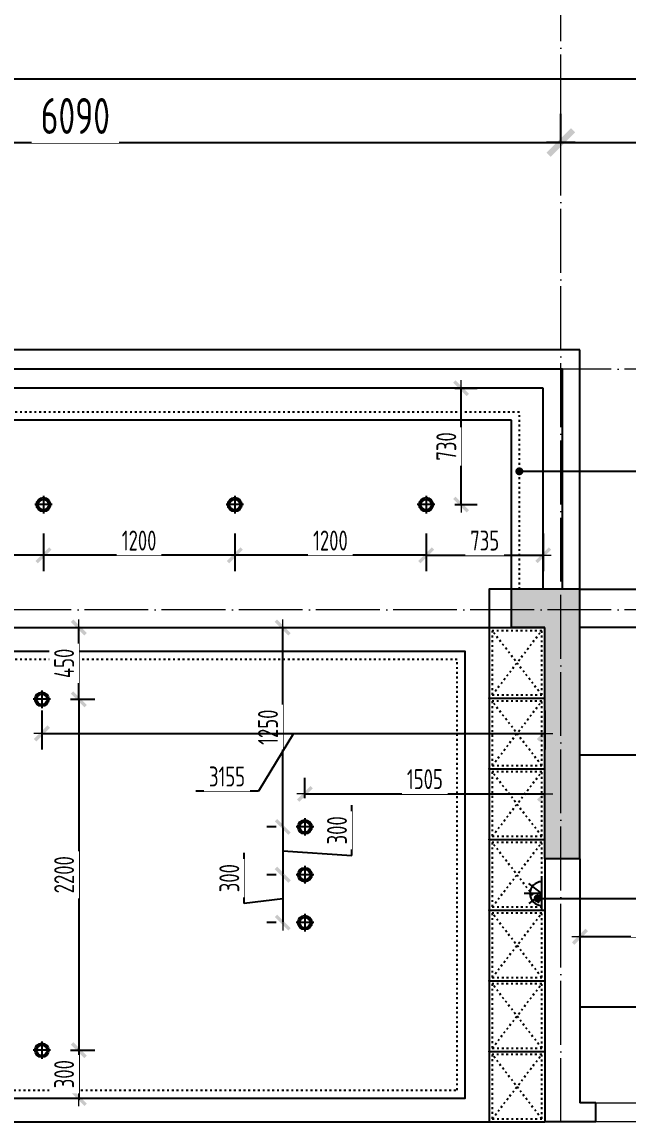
# Model space of a CAD drawing. Header units: inches. Extents: x -50945 to 250244, y -404780 to 18493.
# Drawn here: x 107419 to 111220, y -392558 to -385662 of the extents above; entities that cross this region are included whole.
import ezdxf

# ---------------------------------------------------------------- set-up
doc = ezdxf.new("R2010")
doc.units = ezdxf.units.IN
doc.header["$MEASUREMENT"] = 0
doc.linetypes.add('ACAD_ISO03W100', pattern=[30, 12, -18])
doc.linetypes.add('DOTE', pattern=[2.42, 2, -0.2, 0.02, -0.2])
for name, color, linetype in [('D-ARCHI', 250, 'Continuous'), ('EVH 立面填充', 8, 'Continuous'), ('IBS-003-建筑窗框', 3, 'Continuous'), ('IBS-182-原建筑非承重墙', 150, 'Continuous'), ('IBS-200-原建筑承重墙柱', 200, 'Continuous'), ('IBS-63-原建筑窗', 63, 'Continuous'), ('IDS-040-固定高家具', 40, 'Continuous'), ('IRC-2-天花灯具', 2, 'Continuous'), ('IRC-30-天花轮廓线', 30, 'Continuous'), ('外标注', 50, 'Continuous')]:
    doc.layers.add(name, color=color, linetype=linetype)
doc.layers.add('天棚材质标注', color=2, linetype='Continuous', lineweight=5)
doc.layers.add('门', color=65, linetype='Continuous', lineweight=13)
doc.styles.add('HBA-DIMT', font='ARCHS.SHX', dxfattribs={"width": 0.8})
doc.dimstyles.new('HBA_40', dxfattribs={"dimscale": 50, "dimtxt": 2.5, "dimasz": 0.1, "dimexe": 2, "dimexo": 2.5, "dimgap": 0.6, "dimtad": 1, "dimdec": 0, "dimrnd": 5, "dimzin": 0, "dimtxsty": 'HBA-DIMT', "dimblk": 'HBA_DIMENSION_TICK', "dimblk1": 'HBA_DIMENSION_TICK', "dimblk2": 'HBA_DIMENSION_TICK', "dimcen": 0.125, "dimclrd": 44, "dimclre": 44, "dimclrt": 2, "dimadec": 0, "dimazin": 0, "dimtfac": 1, "dimtdec": 0, "dimtix": 1, "dimtmove": 1, "dimatfit": 3, "dimldrblk": 'HBA_Leader_Dot', "dimfxl": 0, "dimtvp": 1, "dimtfill": 1, "dimtolj": 1, "dimtzin": 0, "dimarcsym": 0})

# ---------------------------------------------------------------- blocks, each defined once
blk = doc.blocks.new('HBA_DIMENSION_TICK')
at = {"color": 0, "linetype": 'ByBlock'}
for p, q in [((-10, 0), (0, 0)), ((0, 0), (10, 0))]:
    blk.add_line(p, q, dxfattribs=at)
at = {"color": 50, "linetype": 'ByBlock'}
blk.add_solid([(-10, -7), (-7, -10), (7, 10), (10, 7)], dxfattribs=at)
blk = doc.blocks.new('*D896')
at = {"layer": 'Defpoints', "color": 0, "transparency": 16777216}
for p in [(110798.7, -386417.8), (104708.7, -386642.4), (110798.7, -386642.4)]:
    blk.add_point(p, dxfattribs=at)
at = {"layer": '外标注', "color": 44, "lineweight": -2, "transparency": 16777216}
for p, q in [((104708.7, -386417.8), (104708.7, -386237.8)), ((110798.7, -386417.8), (110798.7, -386237.8)), ((104717.7, -386417.8), (110789.7, -386417.8))]:
    blk.add_line(p, q, dxfattribs=at)
at = {"layer": '外标注', "color": 44, "lineweight": -2, "transparency": 16777216, "xscale": 9, "yscale": 9, "zscale": 9, "rotation": 180}
blk.add_blockref('HBA_DIMENSION_TICK', (104708.7, -386417.8), dxfattribs=at)
at = {"layer": '外标注', "color": 44, "lineweight": -2, "transparency": 16777216, "xscale": 9, "yscale": 9, "zscale": 9}
blk.add_blockref('HBA_DIMENSION_TICK', (110798.7, -386417.8), dxfattribs=at)
at = {"layer": '外标注', "color": 2, "transparency": 16777216, "insert": (107753.7, -386251.3), "char_height": 225, "attachment_point": 5, "style": 'HBA-DIMT', "bg_fill": 3, "box_fill_scale": 1.25, "bg_fill_color": 256, "bg_fill_true_color": 13158600, "bg_fill_transparency": 0}
blk.add_mtext('\\A1;6090', dxfattribs=at)
blk = doc.blocks.new('HBA_Leader_Dot')
at = {"color": 0, "linetype": 'ByBlock'}
blk.add_line((-5, 0), (-10, 0), dxfattribs=at)
at = {"color": 0, "linetype": 'ByBlock', "const_width": 5}
blk.add_lwpolyline([(-2.5, 0, 1), (2.5, 0, 1)], format="xyb", close=True, dxfattribs=at)
blk = doc.blocks.new('*D897')
at = {"layer": 'Defpoints', "color": 0, "transparency": 16777216}
for p in [(113618.7, -386417.8), (110798.7, -386642.4), (113618.7, -386642.4)]:
    blk.add_point(p, dxfattribs=at)
at = {"layer": '外标注', "color": 44, "lineweight": -2, "transparency": 16777216}
for p, q in [((110798.7, -386417.8), (110798.7, -386237.8)), ((113618.7, -386417.8), (113618.7, -386237.8)), ((110807.7, -386417.8), (113609.7, -386417.8))]:
    blk.add_line(p, q, dxfattribs=at)
at = {"layer": '外标注', "color": 44, "lineweight": -2, "transparency": 16777216, "xscale": 9, "yscale": 9, "zscale": 9, "rotation": 180}
blk.add_blockref('HBA_DIMENSION_TICK', (110798.7, -386417.8), dxfattribs=at)
at = {"layer": '外标注', "color": 44, "lineweight": -2, "transparency": 16777216, "xscale": 9, "yscale": 9, "zscale": 9}
blk.add_blockref('HBA_DIMENSION_TICK', (113618.7, -386417.8), dxfattribs=at)
at = {"layer": '外标注', "color": 2, "transparency": 16777216, "insert": (112208.7, -386251.3), "char_height": 225, "attachment_point": 5, "style": 'HBA-DIMT', "bg_fill": 3, "box_fill_scale": 1.25, "bg_fill_color": 256, "bg_fill_true_color": 13158600, "bg_fill_transparency": 0}
blk.add_mtext('\\A1;2820', dxfattribs=at)
blk = doc.blocks.new('*D898')
at = {"layer": 'Defpoints', "color": 0, "transparency": 16777216}
for p in [(113618.7, -386017.8), (98918.7, -386417.8), (113618.7, -386417.8)]:
    blk.add_point(p, dxfattribs=at)
at = {"layer": '外标注', "color": 44, "lineweight": -2, "transparency": 16777216}
for p, q in [((98918.7, -386192.8), (98918.7, -385837.8)), ((113618.7, -386192.8), (113618.7, -385837.8)), ((98927.7, -386017.8), (113609.7, -386017.8))]:
    blk.add_line(p, q, dxfattribs=at)
at = {"layer": '外标注', "color": 44, "lineweight": -2, "transparency": 16777216, "xscale": 9, "yscale": 9, "zscale": 9, "rotation": 180}
blk.add_blockref('HBA_DIMENSION_TICK', (98918.7, -386017.8), dxfattribs=at)
at = {"layer": '外标注', "color": 44, "lineweight": -2, "transparency": 16777216, "xscale": 9, "yscale": 9, "zscale": 9}
blk.add_blockref('HBA_DIMENSION_TICK', (113618.7, -386017.8), dxfattribs=at)
at = {"layer": '外标注', "color": 2, "transparency": 16777216, "insert": (106268.7, -385851.3), "char_height": 225, "attachment_point": 5, "style": 'HBA-DIMT', "bg_fill": 3, "box_fill_scale": 1.25, "bg_fill_color": 256, "bg_fill_true_color": 13158600, "bg_fill_transparency": 0}
blk.add_mtext('\\A1;14700', dxfattribs=at)
blk = doc.blocks.new('A$C2C253EB8')
at = {"layer": 'IRC-2-天花灯具', "color": 250}
for p, q in [((55, 0), (55, 110)), ((0, 55), (110, 55))]:
    blk.add_line(p, q, dxfattribs=at)
at = {"layer": 'IRC-2-天花灯具', "color": 2}
blk.add_ellipse((55, 55), major_axis=(44, 0), ratio=1, start_param=1.571461413961594, end_param=7.85464672114118, dxfattribs=at)
at = {"layer": 'IRC-2-天花灯具', "color": 251}
blk.add_ellipse((55, 55), major_axis=(33, 0), ratio=1, start_param=1.570667, end_param=7.853852, dxfattribs=at)
blk = doc.blocks.new('*D911')
at = {"layer": 'Defpoints', "color": 0, "transparency": 16777216}
for p in [(110918.7, -391302.9), (111808.9, -391302.9), (110918.7, -391396.9)]:
    blk.add_point(p, dxfattribs=at)
at = {"layer": '天棚材质标注', "color": 44, "lineweight": -2, "transparency": 16777216}
for p, q in [((111803.9, -391396.9), (110923.7, -391396.9)), ((110918.7, -391427.9), (110918.7, -391496.9)), ((111808.9, -391427.9), (111808.9, -391496.9))]:
    blk.add_line(p, q, dxfattribs=at)
at = {"layer": '天棚材质标注', "color": 44, "lineweight": -2, "transparency": 16777216, "xscale": 5, "yscale": 5, "zscale": 5, "rotation": 180}
blk.add_blockref('HBA_DIMENSION_TICK', (110918.7, -391396.9), dxfattribs=at)
at = {"layer": '天棚材质标注', "color": 44, "lineweight": -2, "transparency": 16777216, "xscale": 5, "yscale": 5, "zscale": 5}
blk.add_blockref('HBA_DIMENSION_TICK', (111808.9, -391396.9), dxfattribs=at)
at = {"layer": '天棚材质标注', "color": 2, "transparency": 16777216, "insert": (111363.8, -391304.4), "char_height": 125, "attachment_point": 5, "style": 'HBA-DIMT', "bg_fill": 3, "box_fill_scale": 1.25, "bg_fill_color": 256, "bg_fill_true_color": 13158600, "bg_fill_transparency": 0}
blk.add_mtext('\\A1;890', dxfattribs=at)
blk = doc.blocks.new('*D904')
at = {"layer": 'Defpoints', "color": 0, "transparency": 16777216}
for p in [(110698.7, -390501.2), (109193.7, -390653.1, 0), (110698.7, -390653.1)]:
    blk.add_point(p, dxfattribs=at)
at = {"layer": '天棚材质标注', "color": 44, "lineweight": -2, "transparency": 16777216}
for p, q in [((109193.7, -390528.1), (109193.7, -390401.2)), ((110698.7, -390528.1), (110698.7, -390401.2)), ((109198.7, -390501.2), (110693.7, -390501.2))]:
    blk.add_line(p, q, dxfattribs=at)
at = {"layer": '天棚材质标注', "color": 44, "lineweight": -2, "transparency": 16777216, "xscale": 5, "yscale": 5, "zscale": 5, "rotation": 180}
blk.add_blockref('HBA_DIMENSION_TICK', (109193.7, -390501.2), dxfattribs=at)
at = {"layer": '天棚材质标注', "color": 44, "lineweight": -2, "transparency": 16777216, "xscale": 5, "yscale": 5, "zscale": 5}
blk.add_blockref('HBA_DIMENSION_TICK', (110698.7, -390501.2), dxfattribs=at)
at = {"layer": '天棚材质标注', "color": 2, "transparency": 16777216, "insert": (109946.2, -390408.7), "char_height": 125, "attachment_point": 5, "style": 'HBA-DIMT', "bg_fill": 3, "box_fill_scale": 1.25, "bg_fill_color": 256, "bg_fill_true_color": 13158600, "bg_fill_transparency": 0}
blk.add_mtext('\\A1;1505', dxfattribs=at)
blk = doc.blocks.new('*D905')
at = {"layer": 'Defpoints', "color": 0, "transparency": 16777216}
for p in [(109138.7, -390708.1, 0), (109054.4, -391008.1), (109138.7, -391008.1, 0)]:
    blk.add_point(p, dxfattribs=at)
at = {"layer": '天棚材质标注', "color": 44, "lineweight": -2, "transparency": 16777216}
for p, q in [((109487.3, -390888.1), (109487.3, -390570.9)), ((109013.7, -390708.1), (108954.4, -390708.1)), ((109054.4, -390713.1), (109054.4, -391003.1)), ((109054.4, -390858.1), (109487.3, -390888.1)), ((109013.7, -391008.1), (108954.4, -391008.1))]:
    blk.add_line(p, q, dxfattribs=at)
at = {"layer": '天棚材质标注', "color": 44, "lineweight": -2, "transparency": 16777216, "xscale": 5, "yscale": 5, "zscale": 5}
for p, rotation in [((109054.4, -390708.1), 90), ((109054.4, -391008.1), 270)]:
    blk.add_blockref('HBA_DIMENSION_TICK', p, dxfattribs=dict(at, rotation=rotation))
at = {"layer": '天棚材质标注', "color": 2, "transparency": 16777216, "insert": (109394.8, -390729.5), "char_height": 125, "attachment_point": 5, "rotation": 90, "style": 'HBA-DIMT', "bg_fill": 3, "box_fill_scale": 1.25, "bg_fill_color": 256, "bg_fill_true_color": 13158600, "bg_fill_transparency": 0}
blk.add_mtext('\\A1;300', dxfattribs=at)
blk = doc.blocks.new('*D906')
at = {"layer": 'Defpoints', "color": 0, "transparency": 16777216}
for p in [(109138.7, -391008.1, 0), (109054.4, -391308.1), (109138.7, -391308.1, 0)]:
    blk.add_point(p, dxfattribs=at)
at = {"layer": '天棚材质标注', "color": 44, "lineweight": -2, "transparency": 16777216}
for p, q in [((108812, -391188.1), (108812, -390870.9)), ((109013.7, -391008.1), (108954.4, -391008.1)), ((109054.4, -391013.1), (109054.4, -391303.1)), ((109054.4, -391158.1), (108812, -391188.1)), ((109013.7, -391308.1), (108954.4, -391308.1))]:
    blk.add_line(p, q, dxfattribs=at)
at = {"layer": '天棚材质标注', "color": 44, "lineweight": -2, "transparency": 16777216, "xscale": 5, "yscale": 5, "zscale": 5}
for p, rotation in [((109054.4, -391008.1), 90), ((109054.4, -391308.1), 270)]:
    blk.add_blockref('HBA_DIMENSION_TICK', p, dxfattribs=dict(at, rotation=rotation))
at = {"layer": '天棚材质标注', "color": 2, "transparency": 16777216, "insert": (108719.5, -391029.5), "char_height": 125, "attachment_point": 5, "rotation": 90, "style": 'HBA-DIMT', "bg_fill": 3, "box_fill_scale": 1.25, "bg_fill_color": 256, "bg_fill_true_color": 13158600, "bg_fill_transparency": 0}
blk.add_mtext('\\A1;300', dxfattribs=at)
blk = doc.blocks.new('*D907')
at = {"layer": 'Defpoints', "color": 0, "transparency": 16777216}
for p in [(109054.4, -389458.1), (109054.4, -389458.1), (109138.7, -390708.1, 0)]:
    blk.add_point(p, dxfattribs=at)
at = {"layer": '天棚材质标注', "color": 44, "lineweight": -2, "transparency": 16777216}
for p, q in [((108929.4, -389458.1), (108954.4, -389458.1)), ((109054.4, -390703.1), (109054.4, -389463.1)), ((109013.7, -390708.1), (108954.4, -390708.1))]:
    blk.add_line(p, q, dxfattribs=at)
at = {"layer": '天棚材质标注', "color": 44, "lineweight": -2, "transparency": 16777216, "xscale": 5, "yscale": 5, "zscale": 5}
for p, rotation in [((109054.4, -389458.1), 90), ((109054.4, -390708.1), 270)]:
    blk.add_blockref('HBA_DIMENSION_TICK', p, dxfattribs=dict(at, rotation=rotation))
at = {"layer": '天棚材质标注', "color": 2, "transparency": 16777216, "insert": (108961.9, -390083.1), "char_height": 125, "attachment_point": 5, "rotation": 90, "style": 'HBA-DIMT', "bg_fill": 3, "box_fill_scale": 1.25, "bg_fill_color": 256, "bg_fill_true_color": 13158600, "bg_fill_transparency": 0}
blk.add_mtext('\\A1;1250', dxfattribs=at)
blk = doc.blocks.new('*D920')
at = {"layer": 'Defpoints', "color": 0, "transparency": 16777216}
for p in [(107598.7, -389458.1), (107775.8, -389458.1), (107598.7, -389908.1, 0)]:
    blk.add_point(p, dxfattribs=at)
at = {"layer": '天棚材质标注', "color": 44, "lineweight": -2, "transparency": 16777216}
for p, q in [((107723.7, -389458.1), (107875.8, -389458.1)), ((107775.8, -389903.1), (107775.8, -389463.1)), ((107723.7, -389908.1), (107875.8, -389908.1))]:
    blk.add_line(p, q, dxfattribs=at)
at = {"layer": '天棚材质标注', "color": 44, "lineweight": -2, "transparency": 16777216, "xscale": 5, "yscale": 5, "zscale": 5}
for p, rotation in [((107775.8, -389458.1), 90), ((107775.8, -389908.1), 270)]:
    blk.add_blockref('HBA_DIMENSION_TICK', p, dxfattribs=dict(at, rotation=rotation))
at = {"layer": '天棚材质标注', "color": 2, "transparency": 16777216, "insert": (107683.3, -389683.1), "char_height": 125, "attachment_point": 5, "rotation": 90, "style": 'HBA-DIMT', "bg_fill": 3, "box_fill_scale": 1.25, "bg_fill_color": 256, "bg_fill_true_color": 13158600, "bg_fill_transparency": 0}
blk.add_mtext('\\A1;450', dxfattribs=at)
blk = doc.blocks.new('*D921')
at = {"layer": 'Defpoints', "color": 0, "transparency": 16777216}
for p in [(107598.7, -389908.1, 0), (107598.7, -392108.1, 0), (107775.8, -392108.1)]:
    blk.add_point(p, dxfattribs=at)
at = {"layer": '天棚材质标注', "color": 44, "lineweight": -2, "transparency": 16777216}
for p, q in [((107723.7, -389908.1), (107875.8, -389908.1)), ((107775.8, -389913.1), (107775.8, -392103.1)), ((107723.7, -392108.1), (107875.8, -392108.1))]:
    blk.add_line(p, q, dxfattribs=at)
at = {"layer": '天棚材质标注', "color": 44, "lineweight": -2, "transparency": 16777216, "xscale": 5, "yscale": 5, "zscale": 5}
for p, rotation in [((107775.8, -389908.1), 90), ((107775.8, -392108.1), 270)]:
    blk.add_blockref('HBA_DIMENSION_TICK', p, dxfattribs=dict(at, rotation=rotation))
at = {"layer": '天棚材质标注', "color": 2, "transparency": 16777216, "insert": (107683.3, -391008.1), "char_height": 125, "attachment_point": 5, "rotation": 90, "style": 'HBA-DIMT', "bg_fill": 3, "box_fill_scale": 1.25, "bg_fill_color": 256, "bg_fill_true_color": 13158600, "bg_fill_transparency": 0}
blk.add_mtext('\\A1;2200', dxfattribs=at)
blk = doc.blocks.new('*D922')
at = {"layer": '天棚材质标注', "color": 44, "lineweight": -2, "transparency": 16777216}
for p, q in [((107723.7, -392108.1), (107875.8, -392108.1)), ((107775.8, -392103.1), (107775.8, -392098.1)), ((107775.8, -392108.1), (107775.8, -392408.1)), ((107650.8, -392408.1), (107675.8, -392408.1)), ((107775.8, -392413.1), (107775.8, -392418.1))]:
    blk.add_line(p, q, dxfattribs=at)
at = {"layer": '天棚材质标注', "color": 44, "lineweight": -2, "transparency": 16777216, "xscale": 5, "yscale": 5, "zscale": 5}
for p, rotation in [((107775.8, -392108.1), 270), ((107775.8, -392408.1), 90)]:
    blk.add_blockref('HBA_DIMENSION_TICK', p, dxfattribs=dict(at, rotation=rotation))
at = {"layer": '天棚材质标注', "color": 2, "transparency": 16777216, "insert": (107683.3, -392258.1), "char_height": 125, "attachment_point": 5, "rotation": 90, "style": 'HBA-DIMT', "bg_fill": 3, "box_fill_scale": 1.25, "bg_fill_color": 256, "bg_fill_true_color": 13158600, "bg_fill_transparency": 0}
blk.add_mtext('\\A1;300', dxfattribs=at)
at = {"layer": 'Defpoints', "color": 0, "transparency": 16777216}
for p in [(107598.7, -392108.1, 0), (107775.8, -392408.1), (107775.8, -392408.1)]:
    blk.add_point(p, dxfattribs=at)
blk = doc.blocks.new('*D923')
at = {"layer": 'Defpoints', "color": 0, "transparency": 16777216}
for p in [(107543.7, -389853.1, 0), (110698.7, -389853.1), (110698.7, -390122.1)]:
    blk.add_point(p, dxfattribs=at)
at = {"layer": '天棚材质标注', "color": 44, "lineweight": -2, "transparency": 16777216}
for p, q in [((107543.7, -389978.1), (107543.7, -390222.1)), ((110698.7, -389978.1), (110698.7, -390222.1)), ((107548.7, -390122.1), (110693.7, -390122.1)), ((109121.2, -390122.1), (108901.8, -390484.7)), ((108901.8, -390484.7), (108508.5, -390484.7))]:
    blk.add_line(p, q, dxfattribs=at)
at = {"layer": '天棚材质标注', "color": 44, "lineweight": -2, "transparency": 16777216, "xscale": 5, "yscale": 5, "zscale": 5, "rotation": 180}
blk.add_blockref('HBA_DIMENSION_TICK', (107543.7, -390122.1), dxfattribs=at)
at = {"layer": '天棚材质标注', "color": 44, "lineweight": -2, "transparency": 16777216, "xscale": 5, "yscale": 5, "zscale": 5}
blk.add_blockref('HBA_DIMENSION_TICK', (110698.7, -390122.1), dxfattribs=at)
at = {"layer": '天棚材质标注', "color": 2, "transparency": 16777216, "insert": (108705.1, -390392.2), "char_height": 125, "attachment_point": 5, "style": 'HBA-DIMT', "bg_fill": 3, "box_fill_scale": 1.25, "bg_fill_color": 256, "bg_fill_true_color": 13158600, "bg_fill_transparency": 0}
blk.add_mtext('\\A1;3155', dxfattribs=at)
blk = doc.blocks.new('*D939')
at = {"layer": 'Defpoints', "color": 0, "transparency": 16777216}
for p in [(110008.7, -387957.8), (110173, -387957.8), (110008.7, -388687.9)]:
    blk.add_point(p, dxfattribs=at)
at = {"layer": '天棚材质标注', "color": 44, "lineweight": -2, "transparency": 16777216}
for p, q in [((110133.7, -387957.8), (110273, -387957.8)), ((110173, -388682.9), (110173, -387962.8)), ((110133.7, -388687.9), (110273, -388687.9))]:
    blk.add_line(p, q, dxfattribs=at)
at = {"layer": '天棚材质标注', "color": 44, "lineweight": -2, "transparency": 16777216, "xscale": 5, "yscale": 5, "zscale": 5}
for p, rotation in [((110173, -387957.8), 90), ((110173, -388687.9), 270)]:
    blk.add_blockref('HBA_DIMENSION_TICK', p, dxfattribs=dict(at, rotation=rotation))
at = {"layer": '天棚材质标注', "color": 2, "transparency": 16777216, "insert": (110080.5, -388322.9), "char_height": 125, "attachment_point": 5, "rotation": 90, "style": 'HBA-DIMT', "bg_fill": 3, "box_fill_scale": 1.25, "bg_fill_color": 256, "bg_fill_true_color": 13158600, "bg_fill_transparency": 0}
blk.add_mtext('\\A1;730', dxfattribs=at)
blk = doc.blocks.new('*D940')
at = {"layer": 'Defpoints', "color": 0, "transparency": 16777216}
for p in [(109953.7, -388742.9), (110688.7, -388742.9), (110688.7, -389005.5)]:
    blk.add_point(p, dxfattribs=at)
at = {"layer": '天棚材质标注', "color": 44, "lineweight": -2, "transparency": 16777216}
for p, q in [((109953.7, -388867.9), (109953.7, -389105.5)), ((110688.7, -388867.9), (110688.7, -389105.5)), ((109958.7, -389005.5), (110683.7, -389005.5))]:
    blk.add_line(p, q, dxfattribs=at)
at = {"layer": '天棚材质标注', "color": 44, "lineweight": -2, "transparency": 16777216, "xscale": 5, "yscale": 5, "zscale": 5, "rotation": 180}
blk.add_blockref('HBA_DIMENSION_TICK', (109953.7, -389005.5), dxfattribs=at)
at = {"layer": '天棚材质标注', "color": 44, "lineweight": -2, "transparency": 16777216, "xscale": 5, "yscale": 5, "zscale": 5}
blk.add_blockref('HBA_DIMENSION_TICK', (110688.7, -389005.5), dxfattribs=at)
at = {"layer": '天棚材质标注', "color": 2, "transparency": 16777216, "insert": (110321.2, -388913), "char_height": 125, "attachment_point": 5, "style": 'HBA-DIMT', "bg_fill": 3, "box_fill_scale": 1.25, "bg_fill_color": 256, "bg_fill_true_color": 13158600, "bg_fill_transparency": 0}
blk.add_mtext('\\A1;735', dxfattribs=at)
blk = doc.blocks.new('*D941')
at = {"layer": 'Defpoints', "color": 0, "transparency": 16777216}
for p in [(108753.7, -388742.9), (109953.7, -388742.9), (108753.7, -389005.5)]:
    blk.add_point(p, dxfattribs=at)
at = {"layer": '天棚材质标注', "color": 44, "lineweight": -2, "transparency": 16777216}
for p, q in [((108753.7, -388867.9), (108753.7, -389105.5)), ((109953.7, -388867.9), (109953.7, -389105.5)), ((109948.7, -389005.5), (108758.7, -389005.5))]:
    blk.add_line(p, q, dxfattribs=at)
at = {"layer": '天棚材质标注', "color": 44, "lineweight": -2, "transparency": 16777216, "xscale": 5, "yscale": 5, "zscale": 5, "rotation": 180}
blk.add_blockref('HBA_DIMENSION_TICK', (108753.7, -389005.5), dxfattribs=at)
at = {"layer": '天棚材质标注', "color": 44, "lineweight": -2, "transparency": 16777216, "xscale": 5, "yscale": 5, "zscale": 5}
blk.add_blockref('HBA_DIMENSION_TICK', (109953.7, -389005.5), dxfattribs=at)
at = {"layer": '天棚材质标注', "color": 2, "transparency": 16777216, "insert": (109353.7, -388913), "char_height": 125, "attachment_point": 5, "style": 'HBA-DIMT', "bg_fill": 3, "box_fill_scale": 1.25, "bg_fill_color": 256, "bg_fill_true_color": 13158600, "bg_fill_transparency": 0}
blk.add_mtext('\\A1;1200', dxfattribs=at)
blk = doc.blocks.new('*D942')
at = {"layer": 'Defpoints', "color": 0, "transparency": 16777216}
for p in [(107553.7, -388742.9), (108753.7, -388742.9), (107553.7, -389005.5)]:
    blk.add_point(p, dxfattribs=at)
at = {"layer": '天棚材质标注', "color": 44, "lineweight": -2, "transparency": 16777216}
for p, q in [((107553.7, -388867.9), (107553.7, -389105.5)), ((108753.7, -388867.9), (108753.7, -389105.5)), ((108748.7, -389005.5), (107558.7, -389005.5))]:
    blk.add_line(p, q, dxfattribs=at)
at = {"layer": '天棚材质标注', "color": 44, "lineweight": -2, "transparency": 16777216, "xscale": 5, "yscale": 5, "zscale": 5, "rotation": 180}
blk.add_blockref('HBA_DIMENSION_TICK', (107553.7, -389005.5), dxfattribs=at)
at = {"layer": '天棚材质标注', "color": 44, "lineweight": -2, "transparency": 16777216, "xscale": 5, "yscale": 5, "zscale": 5}
blk.add_blockref('HBA_DIMENSION_TICK', (108753.7, -389005.5), dxfattribs=at)
at = {"layer": '天棚材质标注', "color": 2, "transparency": 16777216, "insert": (108153.7, -388913), "char_height": 125, "attachment_point": 5, "style": 'HBA-DIMT', "bg_fill": 3, "box_fill_scale": 1.25, "bg_fill_color": 256, "bg_fill_true_color": 13158600, "bg_fill_transparency": 0}
blk.add_mtext('\\A1;1200', dxfattribs=at)
blk = doc.blocks.new('*D943')
at = {"layer": 'Defpoints', "color": 0, "transparency": 16777216}
for p in [(106353.7, -388742.9), (107553.7, -388742.9), (106353.7, -389005.5)]:
    blk.add_point(p, dxfattribs=at)
at = {"layer": '天棚材质标注', "color": 44, "lineweight": -2, "transparency": 16777216}
for p, q in [((106353.7, -388867.9), (106353.7, -389105.5)), ((107553.7, -388867.9), (107553.7, -389105.5)), ((107548.7, -389005.5), (106358.7, -389005.5))]:
    blk.add_line(p, q, dxfattribs=at)
at = {"layer": '天棚材质标注', "color": 44, "lineweight": -2, "transparency": 16777216, "xscale": 5, "yscale": 5, "zscale": 5, "rotation": 180}
blk.add_blockref('HBA_DIMENSION_TICK', (106353.7, -389005.5), dxfattribs=at)
at = {"layer": '天棚材质标注', "color": 44, "lineweight": -2, "transparency": 16777216, "xscale": 5, "yscale": 5, "zscale": 5}
blk.add_blockref('HBA_DIMENSION_TICK', (107553.7, -389005.5), dxfattribs=at)
at = {"layer": '天棚材质标注', "color": 2, "transparency": 16777216, "insert": (106953.7, -388913), "char_height": 125, "attachment_point": 5, "style": 'HBA-DIMT', "bg_fill": 3, "box_fill_scale": 1.25, "bg_fill_color": 256, "bg_fill_true_color": 13158600, "bg_fill_transparency": 0}
blk.add_mtext('\\A1;1200', dxfattribs=at)
blk = doc.blocks.new('fhty')
at = {"layer": 'IRC-2-天花灯具'}
for p, q in [((717909.6, -196859.5), (717909.6, -197065.3)), ((717909.6, -196962.4), (717990.2, -196899.6)), ((717909.6, -196962.4), (718019.2, -196962.4)), ((717909.6, -196962.4), (717990.2, -197025.2))]:
    blk.add_line(p, q, dxfattribs=at)
blk.add_arc((717909.6, -196962.4), 74.3, 270, 90, dxfattribs=at)

msp = doc.modelspace()

# ---------------------------------------------------------------- hatches: boundary and pattern name
at = {"layer": 'EVH 立面填充'}
h = msp.add_hatch(color=256, dxfattribs=at)
h.dxf.hatch_style = 1
h.paths.add_polyline_path([(110698.67, -389458.07), (110698.67, -390908.07), (110918.67, -390908.07), (110918.67, -389218.07), (110488.67, -389218.07), (110488.67, -389458.07)])

# ---------------------------------------------------------------- linework, layer by layer
for p in [(110348.67, -389900.93), (110348.67, -390343.78), (110348.67, -390786.64), (110348.67, -391229.5), (110348.67, -391672.36), (110348.67, -392115.21)]:
    msp.add_point(p)
at = {"layer": 'D-ARCHI', "color": 251, "linetype": 'DOTE', "lineweight": 5, "ltscale": 200}
for p, q in [((116438.67, -387837.83), (96111.41, -387837.83)), ((116438.67, -389348.07), (96098.67, -389348.07))]:
    msp.add_line(p, q, dxfattribs=at)
at = {"layer": 'IBS-003-建筑窗框', "color": 251, "ltscale": 10}
for p, q in [((110918.67, -387717.83), (105378.67, -387717.83)), ((110918.67, -389218.07), (110918.67, -387717.83)), ((110688.67, -387957.83), (105618.67, -387957.83)), ((110688.67, -389218.07), (110688.67, -387957.83)), ((110488.67, -388157.83), (105818.67, -388157.83)), ((110488.67, -389218.07), (110488.67, -388157.83))]:
    msp.add_line(p, q, dxfattribs=at)
at = {"layer": 'IBS-182-原建筑非承重墙'}
for p, q in [((110918.67, -389218.07), (111268.67, -389218.07)), ((111268.67, -389458.07), (110918.67, -389458.07)), ((110698.67, -390908.07), (110698.67, -392558.07)), ((110918.67, -390908.07), (110918.67, -392438.07)), ((111018.67, -392438.07), (110918.67, -392438.07)), ((111018.67, -392558.07), (111018.67, -392438.07)), ((111018.67, -392558.07), (110698.67, -392558.07))]:
    msp.add_line(p, q, dxfattribs=at)
msp.add_lwpolyline([(110348.67, -389458.07), (110488.67, -389458.07), (110488.67, -389218.07), (110348.67, -389218.07)], close=True, dxfattribs=at)
at = {"layer": 'IBS-200-原建筑承重墙柱', "ltscale": 0.02}
for p, q in [((110488.67, -389458.07), (110488.67, -389218.07)), ((110918.67, -389218.07), (110488.67, -389218.07)), ((110918.67, -390908.07), (110918.67, -389218.07)), ((110698.67, -389458.07), (110488.67, -389458.07)), ((110698.67, -390908.07), (110698.67, -389458.07)), ((110918.67, -390908.07), (110698.67, -390908.07))]:
    msp.add_line(p, q, dxfattribs=at)
at = {"layer": 'IBS-63-原建筑窗'}
for p, q in [((110808.67, -387837.83), (105498.67, -387837.83)), ((110808.67, -389218.07), (110808.67, -387837.83))]:
    msp.add_line(p, q, dxfattribs=at)
at = {"layer": 'IDS-040-固定高家具'}
for p, q in [((110348.67, -389458.07), (110348.67, -392558.07)), ((110348.67, -389458.07), (110698.67, -389458.07)), ((110348.67, -389900.93), (110698.67, -389900.93)), ((110348.67, -390343.78), (110698.67, -390343.78)), ((110348.67, -390786.64), (110698.67, -390786.64)), ((110348.67, -391229.5), (110698.67, -391229.5)), ((110348.67, -391672.36), (110698.67, -391672.36)), ((110348.67, -392115.21), (110698.67, -392115.21)), ((110348.67, -392558.07), (110698.67, -392558.07))]:
    msp.add_line(p, q, dxfattribs=at)
at = {"layer": 'IDS-040-固定高家具', "linetype": 'ACAD_ISO03W100'}
for p, q in [((110368.67, -389880.93), (110678.67, -389478.07)), ((110678.67, -389880.93), (110368.67, -389478.07)), ((110368.67, -390323.78), (110678.67, -389920.93)), ((110678.67, -390323.78), (110368.67, -389920.93)), ((110368.67, -390766.64), (110678.67, -390363.78)), ((110678.67, -390766.64), (110368.67, -390363.78)), ((110368.67, -391209.5), (110678.67, -390806.64)), ((110678.67, -391209.5), (110368.67, -390806.64)), ((110368.67, -391652.36), (110678.67, -391249.5)), ((110678.67, -391652.36), (110368.67, -391249.5)), ((110368.67, -392095.21), (110678.67, -391692.36)), ((110678.67, -392095.21), (110368.67, -391692.36)), ((110368.67, -392538.07), (110678.67, -392135.21)), ((110678.67, -392538.07), (110368.67, -392135.21))]:
    msp.add_line(p, q, dxfattribs=at)
for points in [[(110368.67, -389880.93), (110678.67, -389880.93), (110678.67, -389478.07), (110368.67, -389478.07)], [(110368.67, -390323.78), (110678.67, -390323.78), (110678.67, -389920.93), (110368.67, -389920.93)], [(110368.67, -390766.64), (110678.67, -390766.64), (110678.67, -390363.78), (110368.67, -390363.78)], [(110368.67, -391209.5), (110678.67, -391209.5), (110678.67, -390806.64), (110368.67, -390806.64)], [(110368.67, -391652.36), (110678.67, -391652.36), (110678.67, -391249.5), (110368.67, -391249.5)], [(110368.67, -392095.21), (110678.67, -392095.21), (110678.67, -391692.36), (110368.67, -391692.36)], [(110368.67, -392538.07), (110678.67, -392538.07), (110678.67, -392135.21), (110368.67, -392135.21)]]:
    msp.add_lwpolyline(points, close=True, dxfattribs=at)
at = {"layer": 'IRC-2-天花灯具', "linetype": 'ACAD_ISO03W100'}
for p, q in [((110538.67, -388107.83), (105768.67, -388107.83)), ((110538.67, -389218.07), (110538.67, -388107.83))]:
    msp.add_line(p, q, dxfattribs=at)
msp.add_lwpolyline([(105178.67, -392358.07), (110148.67, -392358.07), (110148.67, -389658.07), (105178.67, -389658.07)], close=True, dxfattribs=at)
at = {"layer": 'IRC-30-天花轮廓线'}
for p, q in [((105738.67, -389458.07), (110348.67, -389458.07)), ((113498.67, -390258.07), (110918.67, -390258.07)), ((113498.67, -391838.07), (110918.67, -391838.07)), ((104978.67, -392558.07), (110348.67, -392558.07))]:
    msp.add_line(p, q, dxfattribs=at)
msp.add_lwpolyline([(105128.67, -392408.07), (110198.67, -392408.07), (110198.67, -389608.07), (105128.67, -389608.07)], close=True, dxfattribs=at)
at = {"layer": '门', "color": 8, "lineweight": 5}
msp.add_lwpolyline([(111018.67, -392438.07), (111898.67, -392438.07), (111898.67, -392558.07), (111018.67, -392558.07)], close=True, dxfattribs=at)

# ---------------------------------------------------------------- block references
at = {"layer": 'IRC-2-天花灯具', "rotation": 180}
for name, p in [('A$C2C253EB8', (107608.67, -388632.95)), ('A$C2C253EB8', (108808.67, -388632.95)), ('A$C2C253EB8', (110008.67, -388632.95)), ('A$C2C253EB8', (107598.67, -389853.07, 0)), ('A$C2C253EB8', (109248.67, -390653.07, 0)), ('A$C2C253EB8', (109248.67, -390953.07, 0)), ('fhty', (828588.31, -588088.69)), ('A$C2C253EB8', (109248.67, -391253.07, 0)), ('A$C2C253EB8', (107598.67, -392053.07, 0))]:
    msp.add_blockref(name, p, dxfattribs=at)

# ---------------------------------------------------------------- dimensions: what is measured, and where the dimension line sits
at = {"layer": '外标注'}
dim = msp.add_linear_dim(base=(110798.67, -386417.83), p1=(104708.67, -386642.41), p2=(110798.67, -386642.41), dimstyle='HBA_40', override={"dimscale": 90, "dimfxl": 200, "dimfxlon": 1}, dxfattribs=at)
dim.commit()
dim.dimension.update_dxf_attribs({"geometry": '*D896', "text_midpoint": (107753.67, -386251.33)})

# ---------------------------------------------------------------- leaders
at = {"layer": '天棚材质标注', "color": 6}
msp.add_leader([(110538.67, -388479.12), (121651.2, -388479.12)], dimstyle='HBA_40', override={"dimgap": 0.6, "dimtad": 0}, dxfattribs=at)

# ---------------------------------------------------------------- next in the draw order: dimensions: what is measured, and where the dimension line sits
at = {"layer": '外标注'}
dim = msp.add_linear_dim(base=(113618.67, -386417.83), p1=(110798.67, -386642.41), p2=(113618.67, -386642.41), dimstyle='HBA_40', override={"dimscale": 90, "dimfxl": 200, "dimfxlon": 1}, dxfattribs=at)
dim.commit()
dim.dimension.update_dxf_attribs({"geometry": '*D897', "text_midpoint": (112208.67, -386251.33)})
at = {"layer": '天棚材质标注', "color": 6}
for base, p1, p2, picture, middle in [((110172.97, -387957.83), (110008.67, -388687.95), (110008.67, -387957.83), '*D939', (110080.47, -388322.89)), ((107775.84, -389458.07), (107598.67, -389908.07, 0), (107598.67, -389458.07), '*D920', (107683.34, -389683.07))]:
    dim = msp.add_linear_dim(base=base, p1=p1, p2=p2, angle=90, dimstyle='HBA_40', dxfattribs=at)
    dim.commit()
    dim.dimension.update_dxf_attribs({"geometry": picture, "text_midpoint": middle})
for base, p1, p2, picture, middle in [((110698.67, -390501.22), (109193.67, -390653.07, 0), (110698.67, -390653.07), '*D904', (109946.17, -390408.72)), ((110918.67, -391396.88), (111808.93, -391302.91), (110918.67, -391302.91), '*D911', (111363.8, -391304.38))]:
    dim = msp.add_linear_dim(base=base, p1=p1, p2=p2, dimstyle='HBA_40', dxfattribs=at)
    dim.commit()
    dim.dimension.update_dxf_attribs({"geometry": picture, "text_midpoint": middle})

# ---------------------------------------------------------------- next in the draw order: dimensions: what is measured, and where the dimension line sits
at = {"layer": '外标注'}
dim = msp.add_linear_dim(base=(113618.67, -386017.83), p1=(98918.67, -386417.83), p2=(113618.67, -386417.83), dimstyle='HBA_40', override={"dimscale": 90, "dimfxl": 200, "dimfxlon": 1}, dxfattribs=at)
dim.commit()
dim.dimension.update_dxf_attribs({"geometry": '*D898', "text_midpoint": (106268.67, -385851.33)})
at = {"layer": '天棚材质标注', "color": 6}
dim = msp.add_linear_dim(base=(110688.67, -389005.5), p1=(109953.67, -388742.95), p2=(110688.67, -388742.95), dimstyle='HBA_40', dxfattribs=at)
dim.commit()
dim.dimension.update_dxf_attribs({"geometry": '*D940', "text_midpoint": (110321.17, -388913)})
dim = msp.add_linear_dim(base=(107775.84, -392108.07), p1=(107598.67, -389908.07, 0), p2=(107598.67, -392108.07, 0), angle=90, dimstyle='HBA_40', dxfattribs=at)
dim.commit()
dim.dimension.update_dxf_attribs({"geometry": '*D921', "text_midpoint": (107683.34, -391008.07)})
dim = msp.add_linear_dim(base=(109054.4, -391008.07), p1=(109138.67, -390708.07, 0), p2=(109138.67, -391008.07, 0), angle=90, dimstyle='HBA_40', dxfattribs=at)
dim.commit()
dim.dimension.update_dxf_attribs({"geometry": '*D905', "text_midpoint": (109487.31, -390858.07), "dimtype": 160})

# ---------------------------------------------------------------- next in the draw order: leaders
msp.add_leader([(110653.27, -391156.48), (121386.72, -391156.48)], dimstyle='HBA_40', override={"dimgap": 0.6, "dimtad": 0}, dxfattribs=at)

# ---------------------------------------------------------------- next in the draw order: linework, layer by layer
at = {"layer": 'D-ARCHI', "color": 251, "linetype": 'DOTE', "lineweight": 5, "ltscale": 200}
msp.add_line((110798.67, -392558.07), (110798.67, -385017.83), dxfattribs=at)

# ---------------------------------------------------------------- next in the draw order: dimensions: what is measured, and where the dimension line sits
at = {"layer": '天棚材质标注', "color": 6}
dim = msp.add_linear_dim(base=(108753.67, -389005.5), p1=(109953.67, -388742.95), p2=(108753.67, -388742.95), dimstyle='HBA_40', dxfattribs=at)
dim.commit()
dim.dimension.update_dxf_attribs({"geometry": '*D941', "text_midpoint": (109353.67, -388913)})
for base, p1, p2, picture, middle in [((109054.4, -389458.07), (109138.67, -390708.07, 0), (109054.4, -389458.07), '*D907', (108961.9, -390083.07)), ((107775.84, -392408.07), (107598.67, -392108.07, 0), (107775.84, -392408.07), '*D922', (107683.34, -392258.07))]:
    dim = msp.add_linear_dim(base=base, p1=p1, p2=p2, angle=90, dimstyle='HBA_40', dxfattribs=at)
    dim.commit()
    dim.dimension.update_dxf_attribs({"geometry": picture, "text_midpoint": middle})
dim = msp.add_linear_dim(base=(109054.4, -391308.07), p1=(109138.67, -391008.07, 0), p2=(109138.67, -391308.07, 0), angle=90, dimstyle='HBA_40', dxfattribs=at)
dim.commit()
dim.dimension.update_dxf_attribs({"geometry": '*D906', "text_midpoint": (108811.98, -391158.07), "dimtype": 160})

# ---------------------------------------------------------------- next in the draw order: dimensions: what is measured, and where the dimension line sits
dim = msp.add_linear_dim(base=(107553.67, -389005.5), p1=(108753.67, -388742.95), p2=(107553.67, -388742.95), dimstyle='HBA_40', dxfattribs=at)
dim.commit()
dim.dimension.update_dxf_attribs({"geometry": '*D942', "text_midpoint": (108153.67, -388913)})
dim = msp.add_linear_dim(base=(110698.67, -390122.09), p1=(107543.67, -389853.07, 0), p2=(110698.67, -389853.07), dimstyle='HBA_40', dxfattribs=at)
dim.commit()
dim.dimension.update_dxf_attribs({"geometry": '*D923', "text_midpoint": (108871.8, -390484.66), "dimtype": 160})

# ---------------------------------------------------------------- next in the draw order: dimensions: what is measured, and where the dimension line sits
dim = msp.add_linear_dim(base=(106353.67, -389005.5), p1=(107553.67, -388742.95), p2=(106353.67, -388742.95), dimstyle='HBA_40', dxfattribs=at)
dim.commit()
dim.dimension.update_dxf_attribs({"geometry": '*D943', "text_midpoint": (106953.67, -388913)})

doc.saveas('drawing.dxf')
